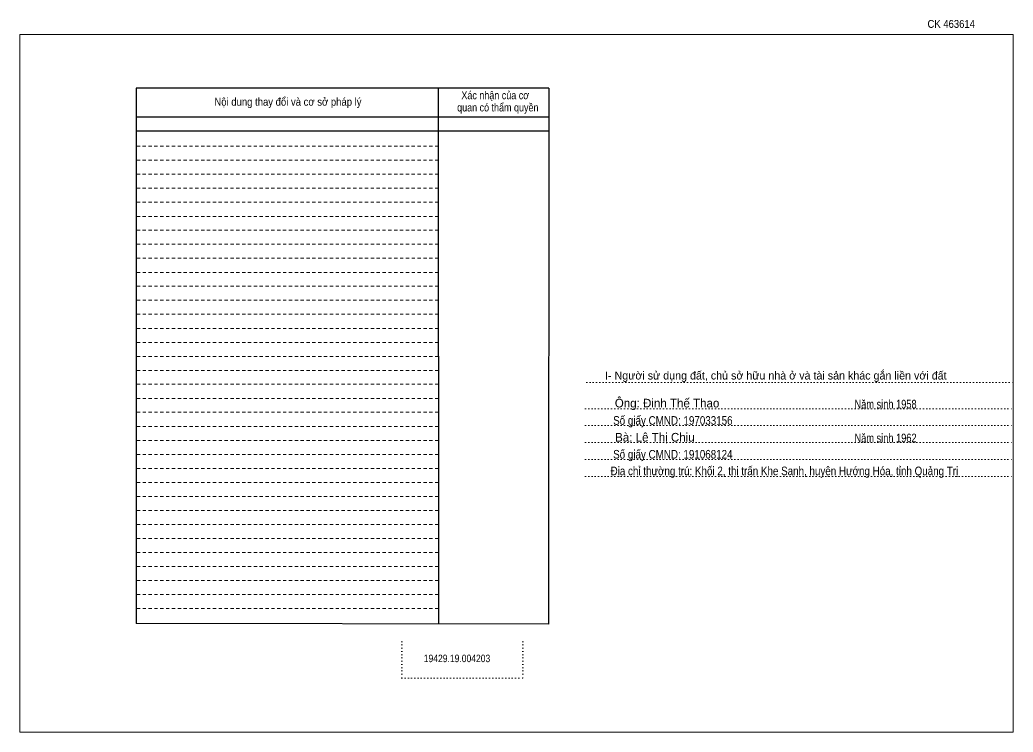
# Model space of a CAD drawing. Header units: metres. Extents: x 550518 to 552264, y 1839214 to 1839853.
# Drawn here: x 551565.4 to 551840.6, y 1839215.3 to 1839412.5 of the extents above; entities that cross this region are included whole.
import ezdxf
from ezdxf.enums import TextEntityAlignment as Align

# ---------------------------------------------------------------- set-up
doc = ezdxf.new("R2010")
doc.units = ezdxf.units.M
doc.header["$LTSCALE"] = 0.6
doc.linetypes.add('DOTTED', pattern=[1.5, 0.3, -1.2])
doc.linetypes.add('SHORT_DASHED', pattern=[2.7, 1.5, -1.2])
for name, color, linetype, lineweight in [('1', 7, 'DOTTED', 13), ('18', 7, 'Continuous', 25), ('2', 7, 'SHORT_DASHED', 13), ('28', 7, 'Continuous', 13)]:
    doc.layers.add(name, color=color, linetype=linetype, lineweight=lineweight)
doc.layers.add('40', color=7, linetype='Continuous')
doc.layers.add('9', color=7, linetype='Continuous')

msp = doc.modelspace()

# ---------------------------------------------------------------- linework, layer by layer
at = {"layer": '1'}
for p, q in [((551722.48, 1839312.08), (551840.56, 1839312.08)), ((551722.12, 1839304.83), (551840.15, 1839304.83)), ((551722.12, 1839300.15), (551840.15, 1839300.15)), ((551722.12, 1839295.47), (551840.15, 1839295.47)), ((551722.12, 1839290.79), (551840.15, 1839290.79)), ((551722.12, 1839286.06), (551840.15, 1839286.06)), ((551671.24, 1839240.34), (551671.24, 1839230.24)), ((551704.74, 1839240.34), (551704.74, 1839230.24)), ((551671.24, 1839230.24), (551704.74, 1839230.24))]:
    msp.add_line(p, q, dxfattribs=at)
at = {"layer": '1', "linetype": 'Continuous'}
for points in [[(551565.44, 1839215.31), (551840.56, 1839215.31), (551840.56, 1839408.39), (551565.44, 1839408.39)], [(551565.44, 1839408.39), (551840.56, 1839408.39), (551840.56, 1839215.31), (551565.44, 1839215.31)], [(551565.44, 1839215.31), (551840.56, 1839215.31), (551840.56, 1839408.39), (551565.44, 1839408.39)]]:
    msp.add_lwpolyline(points, close=True, dxfattribs=at)
at = {"layer": '2', "linetype": 'Continuous', "lineweight": 25}
for p, q in [((551711.94, 1839393.58), (551597.63, 1839393.58)), ((551597.63, 1839393.58), (551597.63, 1839245.41)), ((551681.34, 1839393.58), (551681.36, 1839245.31)), ((551711.94, 1839385.5), (551597.77, 1839385.5)), ((551711.94, 1839381.63), (551597.77, 1839381.63))]:
    msp.add_line(p, q, dxfattribs=at)
at = {"layer": '2'}
for p, q in [((551681.34, 1839377.5), (551597.58, 1839377.5)), ((551681.34, 1839373.62), (551597.58, 1839373.62)), ((551681.34, 1839373.62), (551597.63, 1839373.62)), ((551681.34, 1839369.73), (551597.63, 1839369.73)), ((551681.34, 1839365.86), (551597.63, 1839365.86)), ((551681.34, 1839362), (551597.63, 1839362)), ((551681.34, 1839358.09), (551597.63, 1839358.09)), ((551681.34, 1839354.25), (551597.63, 1839354.25)), ((551681.36, 1839350.36), (551597.63, 1839350.36)), ((551681.36, 1839346.5), (551597.63, 1839346.5)), ((551681.36, 1839342.58), (551597.63, 1839342.58)), ((551681.36, 1839338.72), (551597.63, 1839338.72)), ((551681.36, 1839334.86), (551597.63, 1839334.86)), ((551681.36, 1839330.97), (551597.63, 1839330.97)), ((551681.36, 1839327.06), (551597.63, 1839327.06)), ((551681.36, 1839323.19), (551597.63, 1839323.19)), ((551681.36, 1839319.3), (551597.63, 1839319.3)), ((551681.36, 1839315.44), (551597.63, 1839315.44)), ((551681.36, 1839311.6), (551597.63, 1839311.6)), ((551681.36, 1839307.69), (551597.63, 1839307.69)), ((551681.36, 1839303.85), (551597.63, 1839303.85)), ((551681.36, 1839299.94), (551597.63, 1839299.94)), ((551681.36, 1839296.02), (551597.63, 1839296.02)), ((551681.36, 1839292.18), (551597.63, 1839292.18)), ((551681.36, 1839288.32), (551597.63, 1839288.32)), ((551681.36, 1839284.41), (551597.63, 1839284.41)), ((551681.36, 1839280.54), (551597.63, 1839280.54)), ((551681.36, 1839276.66), (551597.63, 1839276.66)), ((551681.36, 1839272.79), (551597.63, 1839272.79)), ((551681.36, 1839268.88), (551597.63, 1839268.88)), ((551681.36, 1839265.04), (551597.63, 1839265.04)), ((551681.36, 1839261.18), (551597.63, 1839261.18)), ((551681.36, 1839257.26), (551597.63, 1839257.26)), ((551681.36, 1839253.38), (551597.63, 1839253.38)), ((551681.36, 1839249.54), (551597.63, 1839249.54))]:
    msp.add_line(p, q, dxfattribs=at)
at = {"layer": '2', "linetype": 'Continuous', "lineweight": 25}
msp.add_lwpolyline([(551711.94, 1839393.58), (551711.89, 1839245.22), (551597.63, 1839245.41)], dxfattribs=at)

# ---------------------------------------------------------------- texts
at = {"layer": '18', "width": 0.85}
msp.add_text('19429.19.004203', height=2.08, dxfattribs=at).set_placement((551686.525, 1839234.68), align=Align.CENTER)
at = {"layer": '2'}
for s, width, p in [('Xác nhận của cơ', 0.85, (551697.115, 1839390.51)), ('Xác nhận của cơ', 0.85, (551697.115, 1839390.51)), ('Nội dung thay đổi và cơ sở pháp lý', 0.9, (551639.695, 1839388.71)), ('Nội dung thay đổi và cơ sở pháp lý', 0.9, (551639.695, 1839388.71)), (' quan có thẩm quyền', 0.85, (551697.475, 1839387.13)), (' quan có thẩm quyền', 0.85, (551697.475, 1839387.13))]:
    msp.add_text(s, height=2.186, dxfattribs=dict(at, width=width)).set_placement(p, align=Align.CENTER)
at = {"layer": '28'}
msp.add_text('I- Người sử dụng đất, chủ sở hữu nhà ở và tài sản khác gắn liền với đất', height=2.216, dxfattribs=at).set_placement((551774.825, 1839312.92), align=Align.CENTER)
for s, width, p in [('Năm sinh 1958', 0.8, (551805.225, 1839304.91)), ('Số giấy CMND: 197033156', 0.85, (551746.31, 1839300.39)), ('Năm sinh 1962', 0.8, (551805.22, 1839295.55)), ('Số giấy CMND: 191068124', 0.85, (551746.305, 1839291.03)), ('Địa chỉ thường trú: Khối 2, thị trấn Khe Sanh, huyện Hướng Hóa, tỉnh Quảng Trị', 0.85, (551777.205, 1839286.42))]:
    msp.add_text(s, height=2.39, dxfattribs=dict(at, width=width)).set_placement(p, align=Align.CENTER)
at = {"layer": '40', "width": 0.9}
msp.add_text('CK 463614', height=2.181, dxfattribs=at).set_placement((551823.415, 1839410.26), align=Align.CENTER)
at = {"layer": '9'}
for s, p in [('Ông: Đinh Thế Thao', (551744.71, 1839305.19)), ('Bà: Lê Thị Chiu', (551741.335, 1839295.74))]:
    msp.add_text(s, height=2.39, dxfattribs=at).set_placement(p, align=Align.CENTER)

doc.saveas('drawing.dxf')
